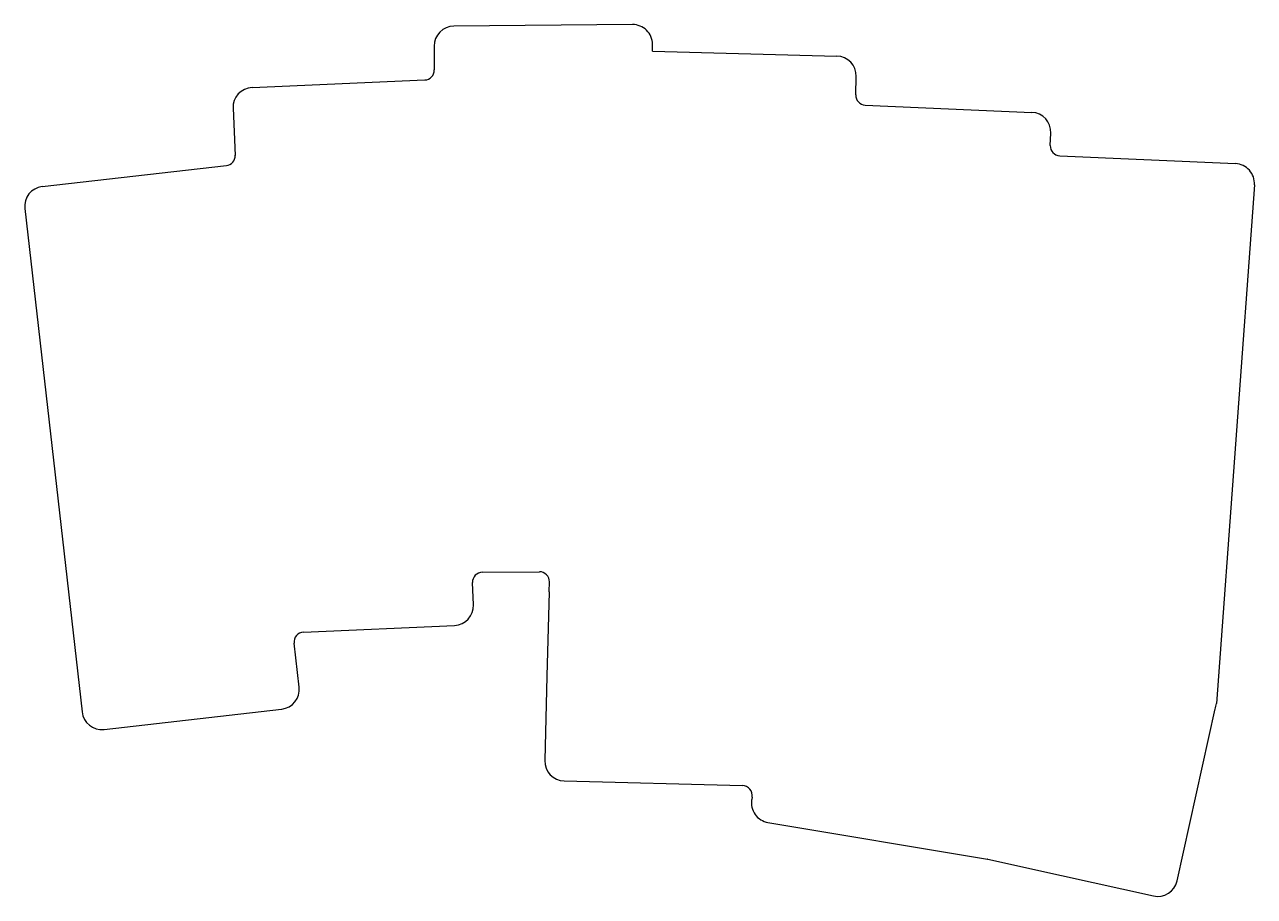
# Model space of a CAD drawing. Header units: millimetres. Extents: x 162 to 286, y -178 to -90.
import ezdxf

# ---------------------------------------------------------------- set-up
doc = ezdxf.new("R2010")
doc.units = ezdxf.units.MM

msp = doc.modelspace()

# ---------------------------------------------------------------- linework, layer by layer
for p, q in [((223.56, -90.29), (205.56, -90.45)), ((203.58, -92.47), (203.6, -94.86)), ((225.59, -92.97), (225.58, -92.28)), ((225.59, -92.97), (244.14, -93.46)), ((185.26, -96.63), (202.65, -95.87)), ((246.04, -97.38), (246.09, -95.51)), ((183.34, -98.72), (183.55, -103.46)), ((246.99, -98.4), (263.77, -99.14)), ((265.63, -102.47), (265.68, -101.22)), ((266.58, -103.51), (284.27, -104.28)), ((164.12, -106.61), (182.67, -104.49)), ((286.18, -106.43), (282.35, -158.65)), ((162.36, -108.82), (168.14, -159.49)), ((208.44, -145.43), (214.18, -145.38)), ((207.55, -148.71), (207.45, -146.47)), ((215.16, -147.39), (215.19, -146.4)), ((215.16, -147.39), (214.94, -155.89)), ((190.44, -151.46), (205.64, -150.79)), ((189.99, -157), (189.49, -152.57)), ((214.94, -155.89), (214.72, -164.39)), ((170.35, -161.25), (188.23, -159.21)), ((278.4, -176.5), (282.23, -159.2)), ((216.67, -166.44), (234.64, -166.91)), ((235.6, -168.07), (235.56, -168.32)), ((237.2, -170.62), (259.3, -174.32)), ((259.35, -174.33), (266.74, -175.96)), ((266.74, -175.96), (276.01, -178.02))]:
    msp.add_line(p, q)
for centre, radius, start, end in [((223.58, -92.29), 2, 0.5, 90.5), ((205.58, -92.45), 2, 90.5, 180.5), ((244.09, -95.46), 2, 358.5, 448.5), ((202.6, -94.87), 1, 272.5, 0.5), ((185.34, -98.63), 2, 92.5, 182.5), ((247.04, -97.4), 1, 178.5, 267.5), ((263.69, -101.13), 2, 357.5, 447.5), ((266.63, -102.51), 1, 177.5, 267.5), ((182.55, -103.5), 1, 276.5, 2.5), ((284.18, -106.28), 2, 355.8145, 87.5), ((164.35, -108.59), 2, 96.5, 186.5), ((208.45, -146.43), 1, 90.5, 182.5), ((214.19, -146.38), 1, 358.5, 90.5), ((205.55, -148.79), 2, 272.5, 362.5), ((190.48, -152.46), 1, 92.5, 186.5), ((188.01, -157.23), 2, 276.5, 366.5), ((170.12, -159.27), 2, 186.5, 276.5), ((280.36, -158.5), 2, 339.3904, 355.8145), ((216.72, -164.44), 2, 178.5, 268.5), ((234.61, -167.91), 1, 350.5, 88.5), ((237.53, -168.65), 2, 170.5, 260.5), ((259.13, -175.3), 1, 77.5, 80.5), ((276.44, -176.07), 2, 257.5, 347.5)]:
    msp.add_arc(centre, radius, start, end)

doc.saveas('drawing.dxf')
